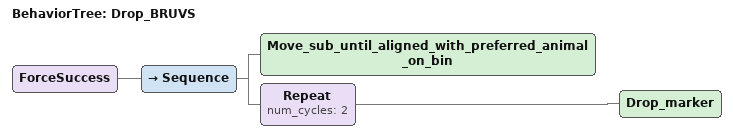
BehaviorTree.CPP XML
<?xml version="1.0" encoding="UTF-8"?>

<root BTCPP_format="4">
  <BehaviorTree ID="Drop_BRUVS">
    <ForceSuccess>
      <Sequence>
        <Move_sub_until_aligned_with_preferred_animal_on_bin/>
        <Repeat num_cycles="2">
          <Drop_marker/>
        </Repeat>
      </Sequence>
    </ForceSuccess>
  </BehaviorTree>
</root>
